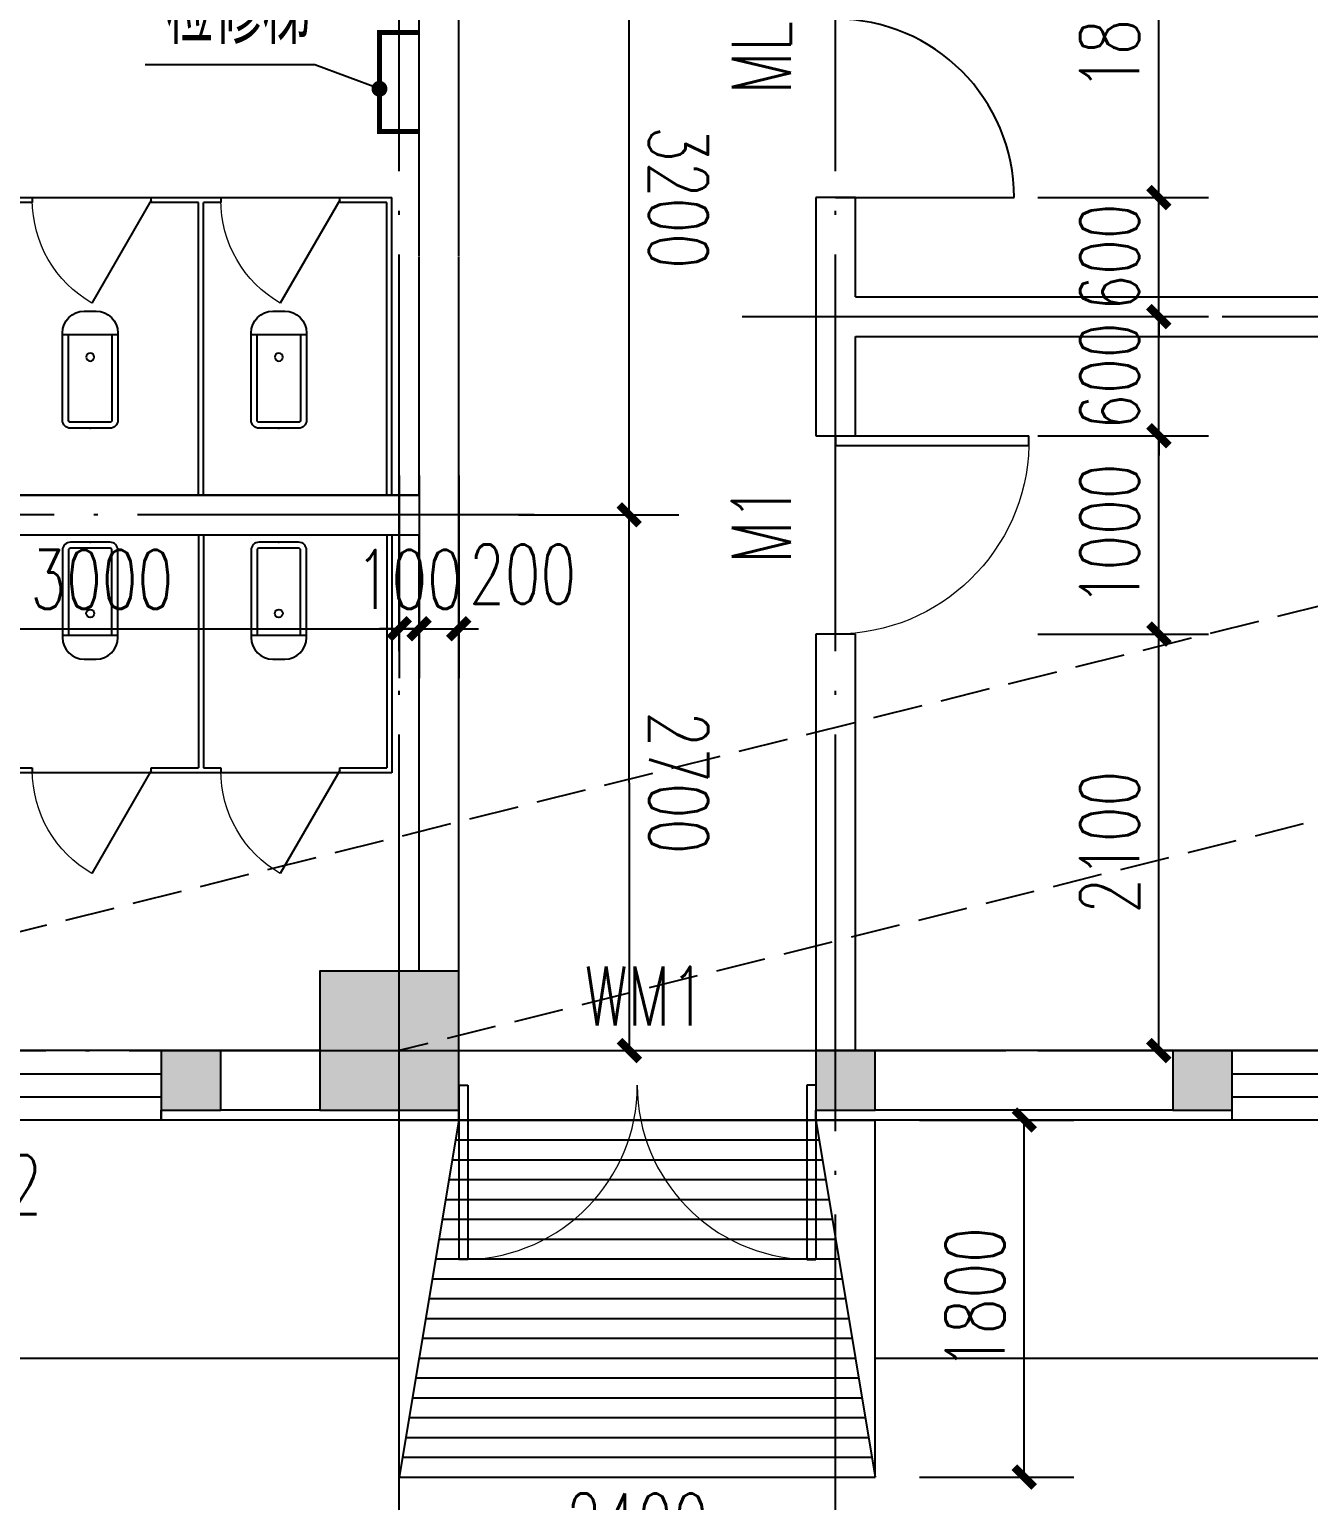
# Model space of a CAD drawing. Extents: x 63793 to 231107, y 20849 to 337643.
# Drawn here: x 186734 to 193184, y 218363 to 225779 of the extents above; entities that cross this region are included whole.
import ezdxf

# ---------------------------------------------------------------- set-up
doc = ezdxf.new("R2010")
doc.units = 0
doc.header["$LTSCALE"] = 1000
doc.header["$MEASUREMENT"] = 0
for name, pattern in [('CONTINOUS', [0]), ('DASH', [0.35, 0.25, -0.1]), ('DOTE', [2.42, 2, -0.2, 0.02, -0.2])]:
    doc.linetypes.add(name, pattern=pattern)
for name, color, linetype in [('COLUMN', 2, 'Continuous'), ('DIM_LEAD', 3, 'Continuous'), ('DOTE', 1, 'DOTE'), ('LATRINE', 6, 'Continuous'), ('LVTRY', 6, 'Continuous'), ('PUB_DIM', 3, 'Continuous'), ('PUB_HATCH', 8, 'Continuous'), ('PUB_TEXT', 7, 'Continuous'), ('SURFACE', 6, 'Continuous'), ('WALL', 2, 'Continuous'), ('WINDOW', 4, 'Continuous'), ('WINDOW_TEXT', 7, 'Continuous'), ('填充', 8, 'Continuous')]:
    doc.layers.add(name, color=color, linetype=linetype)
doc.styles.add('_TCH_DIM', font='SIMPLEX', dxfattribs={"bigfont": 'GBCBIG'})
doc.styles.add('_TCH_DIM_T3', font='SIMPLEX', dxfattribs={"width": 0.705882, "bigfont": 'GBCBIG'})
doc.styles.add('_TCH_WINDOW', font='SIMPLEX', dxfattribs={"height": 3.5, "bigfont": 'GBCBIG'})
doc.dimstyles.new('_TCH_ARCH&&100', dxfattribs={"dimtxt": 297.5, "dimasz": 100, "dimexe": 250, "dimexo": 300, "dimgap": 100, "dimtad": 1, "dimdec": 0, "dimzin": 0, "dimdsep": 46, "dimtxsty": '_TCH_DIM_T3', "dimblk": 'ARCHTICK', "dimcen": 0.09, "dimclrt": 7, "dimazin": 2, "dimtfac": 1, "dimtdec": 0, "dimtix": 1, "dimtmove": 2, "dimatfit": 3, "dimfxl": 0, "dimtolj": 1, "dimtzin": 0, "dimarcsym": 0})

# ---------------------------------------------------------------- blocks, each defined once
blk = doc.blocks.new('$lvtry$00000201')
at = {"layer": 'LATRINE'}
for p, q in [((-139.8, -40, 0), (-139.8, -479.7, 0)), ((-109.8, -40, 0), (-109.8, -469.7, 0)), ((99.8, 0, 0), (-99.8, 0, 0)), ((99.8, -30, 0), (-99.8, -30, 0)), ((109.8, -469.7, 0), (109.8, -40, 0)), ((139.8, -479.7, 0), (139.8, -40, 0)), ((139.8, -469.7, 0), (-139.8, -469.7, 0)), ((-29.8, -589.7, 0), (29.8, -589.7, 0))]:
    blk.add_line(p, q, dxfattribs=at)
blk.add_circle((0, -358.6, 0), 20, dxfattribs=at)
for centre, radius, start, end in [((-99.8, -40, 0), 40, 90, 180), ((-99.8, -40, 0), 10, 90, 180), ((99.8, -40, 0), 40, 0, 90), ((99.8, -40, 0), 10, 0, 90), ((-29.8, -479.7, 0), 110, 180, 270), ((29.8, -479.7, 0), 110, 270, 0)]:
    blk.add_arc(centre, radius, start, end, dxfattribs=at)
blk.add_point((0, 0), dxfattribs=at)
blk = doc.blocks.new('$TCHSYS$APDOOR2D')
blk.add_line((0.5, 0), (0, 0.866))
at = {"lineweight": 13}
blk.add_arc((0.5, 0), 1, 120, 180, dxfattribs=at)
blk = doc.blocks.new('_ArchTick')
at = {"color": 0, "linetype": 'ByBlock', "const_width": 0.4}
blk.add_lwpolyline([(-0.5, -0.5), (0.5, 0.5)], dxfattribs=at)
blk = doc.blocks.new('*D731')
at = {"layer": 'Defpoints', "color": 0, "transparency": 16777216}
for p in [(188599.3, 218481.2), (190999.3, 218481.2), (190999.3, 218000.5)]:
    blk.add_point(p, dxfattribs=at)
at = {"layer": 'PUB_DIM', "color": 0, "lineweight": -2, "transparency": 16777216}
for p, q in [((188599.3, 218181.2), (188599.3, 217750.5)), ((190999.3, 218181.2), (190999.3, 217750.5)), ((188599.3, 218000.5), (190999.3, 218000.5))]:
    blk.add_line(p, q, dxfattribs=at)
at = {"layer": 'PUB_DIM', "color": 0, "lineweight": -2, "transparency": 16777216, "xscale": 100, "yscale": 100, "zscale": 100, "rotation": 180}
blk.add_blockref('_ArchTick', (188599.3, 218000.5), dxfattribs=at)
at = {"layer": 'PUB_DIM', "color": 0, "lineweight": -2, "transparency": 16777216, "xscale": 100, "yscale": 100, "zscale": 100}
blk.add_blockref('_ArchTick', (190999.3, 218000.5), dxfattribs=at)
at = {"layer": 'PUB_DIM', "color": 7, "transparency": 16777216, "insert": (189799.3, 218249.2), "char_height": 297.5, "attachment_point": 5, "style": '_TCH_DIM_T3'}
blk.add_mtext('\\A1;2400', dxfattribs=at)
blk = doc.blocks.new('*D732')
at = {"layer": 'Defpoints', "color": 0, "transparency": 16777216}
for p in [(190923, 220281.2), (191750.8, 220281.2), (190923, 218481.2)]:
    blk.add_point(p, dxfattribs=at)
at = {"layer": 'PUB_DIM', "color": 0, "lineweight": -2, "transparency": 16777216}
for p, q in [((191223, 220281.2), (192000.8, 220281.2)), ((191750.8, 218481.2), (191750.8, 220281.2)), ((191223, 218481.2), (192000.8, 218481.2))]:
    blk.add_line(p, q, dxfattribs=at)
at = {"layer": 'PUB_DIM', "color": 0, "lineweight": -2, "transparency": 16777216, "xscale": 100, "yscale": 100, "zscale": 100}
for p, rotation in [((191750.8, 220281.2), 90), ((191750.8, 218481.2), 270)]:
    blk.add_blockref('_ArchTick', p, dxfattribs=dict(at, rotation=rotation))
at = {"layer": 'PUB_DIM', "color": 7, "transparency": 16777216, "insert": (191502.1, 219381.2), "char_height": 297.5, "attachment_point": 5, "rotation": 90, "style": '_TCH_DIM_T3'}
blk.add_mtext('\\A1;1800', dxfattribs=at)
blk = doc.blocks.new('*D1109')
at = {"layer": 'Defpoints', "color": 0, "transparency": 16777216}
for p in [(191518.8, 222730.9), (192429, 222730.9), (191518.8, 220631.2)]:
    blk.add_point(p, dxfattribs=at)
at = {"layer": 'PUB_DIM', "color": 0, "lineweight": -2, "transparency": 16777216}
for p, q in [((191818.8, 222730.9), (192679, 222730.9)), ((192429, 220631.2), (192429, 222730.9)), ((191818.8, 220631.2), (192679, 220631.2))]:
    blk.add_line(p, q, dxfattribs=at)
at = {"layer": 'PUB_DIM', "color": 0, "lineweight": -2, "transparency": 16777216, "xscale": 100, "yscale": 100, "zscale": 100}
for p, rotation in [((192429, 222730.9), 90), ((192429, 220631.2), 270)]:
    blk.add_blockref('_ArchTick', p, dxfattribs=dict(at, rotation=rotation))
at = {"layer": 'PUB_DIM', "color": 7, "transparency": 16777216, "insert": (192180.3, 221681), "char_height": 297.5, "attachment_point": 5, "rotation": 90, "style": '_TCH_DIM_T3'}
blk.add_mtext('\\A1;2100', dxfattribs=at)
blk = doc.blocks.new('*D1110')
at = {"layer": 'Defpoints', "color": 0, "transparency": 16777216}
for p in [(191518.8, 223730.9), (192429, 223730.9), (191518.8, 222730.9)]:
    blk.add_point(p, dxfattribs=at)
at = {"layer": 'PUB_DIM', "color": 0, "lineweight": -2, "transparency": 16777216}
for p, q in [((191818.8, 223730.9), (192679, 223730.9)), ((192429, 222730.9), (192429, 223730.9)), ((191818.8, 222730.9), (192679, 222730.9))]:
    blk.add_line(p, q, dxfattribs=at)
at = {"layer": 'PUB_DIM', "color": 0, "lineweight": -2, "transparency": 16777216, "xscale": 100, "yscale": 100, "zscale": 100}
for p, rotation in [((192429, 223730.9), 90), ((192429, 222730.9), 270)]:
    blk.add_blockref('_ArchTick', p, dxfattribs=dict(at, rotation=rotation))
at = {"layer": 'PUB_DIM', "color": 7, "transparency": 16777216, "insert": (192180.3, 223230.9), "char_height": 297.5, "attachment_point": 5, "rotation": 90, "style": '_TCH_DIM_T3'}
blk.add_mtext('\\A1;1000', dxfattribs=at)
blk = doc.blocks.new('*D1111')
at = {"layer": 'Defpoints', "color": 0, "transparency": 16777216}
for p in [(191518.8, 224331.2), (192429, 224331.2), (191518.8, 223730.9)]:
    blk.add_point(p, dxfattribs=at)
at = {"layer": 'PUB_DIM', "color": 0, "lineweight": -2, "transparency": 16777216}
for p, q in [((192429, 224331.2), (192429, 224431.2)), ((191818.8, 224331.2), (192679, 224331.2)), ((192429, 223730.9), (192429, 224331.2)), ((191818.8, 223730.9), (192679, 223730.9)), ((192429, 223730.9), (192429, 223630.9))]:
    blk.add_line(p, q, dxfattribs=at)
at = {"layer": 'PUB_DIM', "color": 0, "lineweight": -2, "transparency": 16777216, "xscale": 100, "yscale": 100, "zscale": 100}
for p, rotation in [((192429, 224331.2), 270), ((192429, 223730.9), 90)]:
    blk.add_blockref('_ArchTick', p, dxfattribs=dict(at, rotation=rotation))
at = {"layer": 'PUB_DIM', "color": 7, "transparency": 16777216, "insert": (192180.3, 224031), "char_height": 297.5, "attachment_point": 5, "rotation": 90, "style": '_TCH_DIM_T3'}
blk.add_mtext('\\A1;600', dxfattribs=at)
blk = doc.blocks.new('*D1112')
at = {"layer": 'Defpoints', "color": 0, "transparency": 16777216}
for p in [(191518.8, 224931.2), (192429, 224931.2), (191518.8, 224331.2)]:
    blk.add_point(p, dxfattribs=at)
at = {"layer": 'PUB_DIM', "color": 0, "lineweight": -2, "transparency": 16777216}
for p, q in [((192429, 224931.2), (192429, 225031.2)), ((191818.8, 224931.2), (192679, 224931.2)), ((192429, 224331.2), (192429, 224931.2)), ((191818.8, 224331.2), (192679, 224331.2)), ((192429, 224331.2), (192429, 224231.2))]:
    blk.add_line(p, q, dxfattribs=at)
at = {"layer": 'PUB_DIM', "color": 0, "lineweight": -2, "transparency": 16777216, "xscale": 100, "yscale": 100, "zscale": 100}
for p, rotation in [((192429, 224931.2), 270), ((192429, 224331.2), 90)]:
    blk.add_blockref('_ArchTick', p, dxfattribs=dict(at, rotation=rotation))
at = {"layer": 'PUB_DIM', "color": 7, "transparency": 16777216, "insert": (192180.3, 224631.2), "char_height": 297.5, "attachment_point": 5, "rotation": 90, "style": '_TCH_DIM_T3'}
blk.add_mtext('\\A1;600', dxfattribs=at)
blk = doc.blocks.new('*D1113')
at = {"layer": 'Defpoints', "color": 0, "transparency": 16777216}
for p in [(191518.8, 226731.2), (192429, 226731.2), (191518.8, 224931.2)]:
    blk.add_point(p, dxfattribs=at)
at = {"layer": 'PUB_DIM', "color": 0, "lineweight": -2, "transparency": 16777216}
for p, q in [((191818.8, 226731.2), (192679, 226731.2)), ((192429, 224931.2), (192429, 226731.2)), ((191818.8, 224931.2), (192679, 224931.2))]:
    blk.add_line(p, q, dxfattribs=at)
at = {"layer": 'PUB_DIM', "color": 0, "lineweight": -2, "transparency": 16777216, "xscale": 100, "yscale": 100, "zscale": 100}
for p, rotation in [((192429, 226731.2), 90), ((192429, 224931.2), 270)]:
    blk.add_blockref('_ArchTick', p, dxfattribs=dict(at, rotation=rotation))
at = {"layer": 'PUB_DIM', "color": 7, "transparency": 16777216, "insert": (192180.3, 225831.2), "char_height": 297.5, "attachment_point": 5, "rotation": 90, "style": '_TCH_DIM_T3'}
blk.add_mtext('\\A1;1800', dxfattribs=at)
blk = doc.blocks.new('*D1220')
at = {"layer": 'Defpoints', "color": 0, "transparency": 16777216}
for p in [(185599, 223830.8), (188599.3, 223830.8), (188599.3, 222757.8)]:
    blk.add_point(p, dxfattribs=at)
at = {"layer": 'PUB_DIM', "color": 0, "lineweight": -2, "transparency": 16777216}
for p, q in [((185599, 223530.8), (185599, 222507.8)), ((188599.3, 223530.8), (188599.3, 222507.8)), ((185599, 222757.8), (188599.3, 222757.8))]:
    blk.add_line(p, q, dxfattribs=at)
at = {"layer": 'PUB_DIM', "color": 0, "lineweight": -2, "transparency": 16777216, "xscale": 100, "yscale": 100, "zscale": 100, "rotation": 180}
blk.add_blockref('_ArchTick', (185599, 222757.8), dxfattribs=at)
at = {"layer": 'PUB_DIM', "color": 0, "lineweight": -2, "transparency": 16777216, "xscale": 100, "yscale": 100, "zscale": 100}
blk.add_blockref('_ArchTick', (188599.3, 222757.8), dxfattribs=at)
at = {"layer": 'PUB_DIM', "color": 7, "transparency": 16777216, "insert": (187099.2, 223006.5), "char_height": 297.5, "attachment_point": 5, "style": '_TCH_DIM_T3'}
blk.add_mtext('\\A1;3000', dxfattribs=at)
blk = doc.blocks.new('*D1221')
at = {"layer": 'Defpoints', "color": 0, "transparency": 16777216}
for p in [(188599.3, 223830.8), (188699.3, 223830.8), (188699.3, 222757.8)]:
    blk.add_point(p, dxfattribs=at)
at = {"layer": 'PUB_DIM', "color": 0, "lineweight": -2, "transparency": 16777216}
for p, q in [((188599.3, 223530.8), (188599.3, 222507.8)), ((188699.3, 223530.8), (188699.3, 222507.8)), ((188599.3, 222757.8), (188499.3, 222757.8)), ((188599.3, 222757.8), (188699.3, 222757.8)), ((188699.3, 222757.8), (188799.3, 222757.8))]:
    blk.add_line(p, q, dxfattribs=at)
at = {"layer": 'PUB_DIM', "color": 0, "lineweight": -2, "transparency": 16777216, "xscale": 100, "yscale": 100, "zscale": 100}
blk.add_blockref('_ArchTick', (188599.3, 222757.8), dxfattribs=at)
at = {"layer": 'PUB_DIM', "color": 0, "lineweight": -2, "transparency": 16777216, "xscale": 100, "yscale": 100, "zscale": 100, "rotation": 180}
blk.add_blockref('_ArchTick', (188699.3, 222757.8), dxfattribs=at)
at = {"layer": 'PUB_DIM', "color": 7, "transparency": 16777216, "insert": (188649.3, 223006.5), "char_height": 297.5, "attachment_point": 5, "style": '_TCH_DIM_T3'}
blk.add_mtext('\\A1;100', dxfattribs=at)
blk = doc.blocks.new('*D1222')
at = {"layer": 'Defpoints', "color": 0, "transparency": 16777216}
for p in [(188699.3, 223830.8), (188899.3, 223830.8), (188899.3, 222757.8)]:
    blk.add_point(p, dxfattribs=at)
at = {"layer": 'PUB_DIM', "color": 0, "lineweight": -2, "transparency": 16777216}
for p, q in [((188699.3, 223530.8), (188699.3, 222507.8)), ((188899.3, 223530.8), (188899.3, 222507.8)), ((188699.3, 222757.8), (188599.3, 222757.8)), ((188699.3, 222757.8), (188899.3, 222757.8)), ((188899.3, 222757.8), (188999.3, 222757.8))]:
    blk.add_line(p, q, dxfattribs=at)
at = {"layer": 'PUB_DIM', "color": 0, "lineweight": -2, "transparency": 16777216, "xscale": 100, "yscale": 100, "zscale": 100}
blk.add_blockref('_ArchTick', (188699.3, 222757.8), dxfattribs=at)
at = {"layer": 'PUB_DIM', "color": 0, "lineweight": -2, "transparency": 16777216, "xscale": 100, "yscale": 100, "zscale": 100, "rotation": 180}
blk.add_blockref('_ArchTick', (188899.3, 222757.8), dxfattribs=at)
at = {"layer": 'PUB_DIM', "color": 7, "transparency": 16777216, "insert": (189221.2, 223032.8), "char_height": 297.5, "attachment_point": 5, "style": '_TCH_DIM_T3'}
blk.add_mtext('\\A1;200', dxfattribs=at)
blk = doc.blocks.new('*D1223')
at = {"layer": 'Defpoints', "color": 0, "transparency": 16777216}
for p in [(188900.5, 223331.2), (189758.6, 223331.4), (188901.4, 220631.2)]:
    blk.add_point(p, dxfattribs=at)
at = {"layer": 'PUB_DIM', "color": 0, "lineweight": -2, "transparency": 16777216}
for p, q in [((189200.5, 223331.3), (190008.6, 223331.5)), ((189759.5, 220631.4), (189758.6, 223331.4)), ((189201.4, 220631.3), (190009.5, 220631.5))]:
    blk.add_line(p, q, dxfattribs=at)
at = {"layer": 'PUB_DIM', "color": 0, "lineweight": -2, "transparency": 16777216, "xscale": 100, "yscale": 100, "zscale": 100}
for p, rotation in [((189758.6, 223331.4), 90.0191905754561), ((189759.5, 220631.4), 270.0191905754561)]:
    blk.add_blockref('_ArchTick', p, dxfattribs=dict(at, rotation=rotation))
at = {"layer": 'PUB_DIM', "color": 7, "transparency": 16777216, "insert": (190007.8, 221981.5), "char_height": 297.5, "attachment_point": 5, "rotation": 270.01919, "style": '_TCH_DIM_T3'}
blk.add_mtext('\\A1;2700', dxfattribs=at)
blk = doc.blocks.new('*D1224')
at = {"layer": 'Defpoints', "color": 0, "transparency": 16777216}
for p in [(188899.5, 226531.2), (189757.5, 226531.4), (188900.5, 223331.2)]:
    blk.add_point(p, dxfattribs=at)
at = {"layer": 'PUB_DIM', "color": 0, "lineweight": -2, "transparency": 16777216}
for p, q in [((189199.5, 226531.3), (190007.5, 226531.5)), ((189758.6, 223331.4), (189757.5, 226531.4)), ((189200.5, 223331.3), (190008.6, 223331.5))]:
    blk.add_line(p, q, dxfattribs=at)
at = {"layer": 'PUB_DIM', "color": 0, "lineweight": -2, "transparency": 16777216, "xscale": 100, "yscale": 100, "zscale": 100}
for p, rotation in [((189757.5, 226531.4), 90.01919057545578), ((189758.6, 223331.4), 270.0191905754558)]:
    blk.add_blockref('_ArchTick', p, dxfattribs=dict(at, rotation=rotation))
at = {"layer": 'PUB_DIM', "color": 7, "transparency": 16777216, "insert": (190006.8, 224931.5), "char_height": 297.5, "attachment_point": 5, "rotation": 270.01919, "style": '_TCH_DIM_T3'}
blk.add_mtext('\\A1;3200', dxfattribs=at)
blk = doc.blocks.new('_FZH')
blk.add_lwpolyline([(-0.5, -0.5), (0.5, -0.5), (0.5, 0.5), (-0.5, 0.5)], close=True)
at = {"layer": 'PUB_HATCH'}
blk.add_solid([(-0.5, -0.5), (0.5, -0.5), (-0.5, 0.5), (0.5, 0.5)], dxfattribs=at)
blk = doc.blocks.new('$WINLIB2D$00000001')
for p, q in [((-0.5, 0.5), (0.5, 0.5)), ((-0.5, 0.5), (-0.5, -0.5)), ((0.5, -0.5), (0.5, 0.5)), ((0.5, 0.1667), (-0.5, 0.1667)), ((0.5, -0.1667), (-0.5, -0.1667)), ((-0.5, -0.5), (0.5, -0.5))]:
    blk.add_line(p, q)
blk = doc.blocks.new('$DorLib2D$00000002')
for p, q in [((-0.5, 0), (-0.5, 0.4875)), ((-0.475, 0.4875), (-0.5, 0.4875)), ((-0.475, 0), (-0.475, 0.4875)), ((0.475, 0), (0.475, 0.4875)), ((0.475, 0.4875), (0.5, 0.4875)), ((0.5, 0), (0.5, 0.4875)), ((-0.5, 0), (-0.475, 0)), ((0.5, 0), (0.475, 0))]:
    blk.add_line(p, q)
at = {"lineweight": 13}
for centre, start, end in [((-0.4875, 0), 0, 88.5307), ((0.4875, 0), 91.4693, 180)]:
    blk.add_arc(centre, 0.4875, start, end, dxfattribs=at)
blk = doc.blocks.new('$DorLib2D$00000001')
for p, q in [((0.45, 0.975), (0.5, 0.975)), ((0.45, 0), (0.45, 0.975)), ((0.5, 0), (0.5, 0.975)), ((0.5, 0), (0.45, 0))]:
    blk.add_line(p, q)
at = {"lineweight": 13}
blk.add_arc((0.475, 0), 0.975, 91.46928, 180, dxfattribs=at)

msp = doc.modelspace()

# ---------------------------------------------------------------- linework, layer by layer
at = {"color": 9}
for p, q in [((188599.3, 218481.2), (188599.3, 220281.2)), ((188599.3, 220281.2), (190999.3, 220281.2)), ((188899.3, 220281.2), (188599.3, 218481.2)), ((190699.3, 220281.2), (190999.3, 218481.2)), ((190999.3, 218481.2), (190999.3, 220281.2)), ((188882.6, 220181.2), (190715.9, 220181.2)), ((188865.9, 220081.2), (190732.6, 220081.2)), ((188849.3, 219981.2), (190749.3, 219981.2)), ((188832.6, 219881.2), (190765.9, 219881.2)), ((188815.9, 219781.2), (190782.6, 219781.2)), ((188799.3, 219681.2), (190799.3, 219681.2)), ((188782.6, 219581.2), (190815.9, 219581.2)), ((188765.9, 219481.2), (190832.6, 219481.2)), ((188749.3, 219381.2), (190849.3, 219381.2)), ((188732.6, 219281.2), (190865.9, 219281.2)), ((188715.9, 219181.2), (190882.6, 219181.2)), ((188699.3, 219081.2), (190899.3, 219081.2)), ((188682.6, 218981.2), (190915.9, 218981.2)), ((188665.9, 218881.2), (190932.6, 218881.2)), ((188649.3, 218781.2), (190949.3, 218781.2)), ((188632.6, 218681.2), (190965.9, 218681.2)), ((188615.9, 218581.2), (190982.6, 218581.2)), ((188599.3, 218481.2), (190999.3, 218481.2))]:
    msp.add_line(p, q, dxfattribs=at)
at = {"ltscale": 50, "const_width": 25}
msp.add_lwpolyline([(188699.3, 225763.8), (188499.3, 225763.8), (188499.3, 225263.8), (188699.3, 225263.8)], dxfattribs=at)
for points in [[(177799.3, 219081), (188599.3, 219081)], [(190999.3, 219081), (196399.3, 219081)]]:
    msp.add_lwpolyline(points)
at = {"layer": 'DIM_LEAD'}
for p, q in [((188173.8, 225599.6), (187317, 225599.6)), ((188499.3, 225479.5), (188173.8, 225599.6))]:
    msp.add_line(p, q, dxfattribs=at)
at = {"layer": 'DIM_LEAD', "const_width": 40}
msp.add_lwpolyline([(188518, 225472.6, 1), (188480.5, 225486.4, 1)], format="xyb", close=True, dxfattribs=at)
at = {"layer": 'DOTE'}
for p, q in [((188599.3, 217804.9), (188599.3, 243987.7)), ((190799.3, 217804.9), (190799.3, 243716.4)), ((190327.9, 224331.2), (196399.3, 224331.2)), ((189278.9, 223331.2), (185340.6, 223331.2)), ((138837, 220631.2), (206199.3, 220631.2))]:
    msp.add_line(p, q, dxfattribs=at)
at = {"layer": 'LATRINE', "linetype": 'CONTINOUS'}
for p, q in [((185699.3, 224931.2), (188561.8, 224931.2)), ((186748.9, 224931.2), (186748.9, 224906.2)), ((187348.9, 224906.2), (187348.9, 224931.2)), ((187698.9, 224931.2), (187698.9, 224906.2)), ((188298.9, 224906.2), (188298.9, 224931.2)), ((188561.8, 223431.2), (188561.8, 224931.2)), ((186748.9, 224906.2), (186661.8, 224906.2)), ((187586.8, 224906.2), (187348.9, 224906.2)), ((187586.8, 223431.2), (187586.8, 224906.2)), ((187611.8, 223431.2), (187611.8, 224906.2)), ((187698.9, 224906.2), (187611.8, 224906.2)), ((188536.8, 224906.2), (188298.9, 224906.2)), ((188536.8, 223431.2), (188536.8, 224906.2)), ((187611.8, 223431.2), (187586.8, 223431.2)), ((187586.8, 223431.2), (187611.8, 223431.2)), ((188561.8, 223431.2), (188536.8, 223431.2)), ((188536.8, 223431.2), (188561.8, 223431.2)), ((187586.8, 223231.2), (187586.8, 222056.2)), ((187611.8, 223231.2), (187611.8, 222056.2)), ((188536.8, 223231.2), (188536.8, 222056.2)), ((188561.8, 223231.2), (188561.8, 222031.2)), ((188561.8, 222031.2), (185699.3, 222031.2)), ((186661.8, 222056.2), (186748.9, 222056.2)), ((186748.9, 222056.2), (186748.9, 222031.2)), ((187348.9, 222031.2), (187348.9, 222056.2)), ((187348.9, 222056.2), (187586.8, 222056.2)), ((187611.8, 222056.2), (187698.9, 222056.2)), ((187698.9, 222056.2), (187698.9, 222031.2)), ((188298.9, 222031.2), (188298.9, 222056.2)), ((188298.9, 222056.2), (188536.8, 222056.2))]:
    msp.add_line(p, q, dxfattribs=at)
at = {"layer": 'SURFACE'}
for p, q in [((187399.3, 220281.2), (187399.3, 220331.2)), ((188899.3, 220281.2), (188899.3, 220331.2)), ((190699.3, 220281.2), (190699.3, 220331.2)), ((192799.3, 220281.2), (192799.3, 220331.2)), ((187549.3, 220281.2), (187399.3, 220281.2)), ((188599.3, 220281.2), (187549.3, 220281.2)), ((188899.3, 220281.2), (188599.3, 220281.2)), ((190799.3, 220281.2), (190699.3, 220281.2)), ((192649.3, 220281.2), (190799.3, 220281.2)), ((192799.3, 220281.2), (192649.3, 220281.2))]:
    msp.add_line(p, q, dxfattribs=at)
at = {"layer": 'WALL'}
for p, q in [((188899.3, 224634.9), (188899.3, 226531.2)), ((188699.3, 224634.9), (188699.3, 226431.2)), ((190899.3, 224931.2), (190699.3, 224931.2)), ((190699.3, 224931.2), (190699.3, 224331.2)), ((190899.3, 224431.2), (190899.3, 224931.2)), ((188699.3, 223431.2), (188699.3, 224631.2)), ((188899.3, 223331.2), (188899.3, 224631.2)), ((190899.3, 224431.2), (196099.3, 224431.2)), ((190699.3, 224331.2), (190699.3, 223730.9)), ((190899.3, 224231.2), (196099.3, 224231.2)), ((190899.3, 223730.9), (190899.3, 224231.2)), ((190699.3, 223730.9), (190899.3, 223730.9)), ((185699, 223431.2), (188699.3, 223431.2)), ((188699.3, 223431.2), (185699.3, 223431.2)), ((188899.3, 221031.2), (188899.3, 223331.2)), ((185699, 223231.2), (188699.3, 223231.2)), ((188699.3, 221031.2), (188699.3, 223231.2)), ((190899.3, 222730.9), (190699.3, 222730.9)), ((190699.3, 222730.9), (190699.3, 220631.2)), ((190899.3, 220631.2), (190899.3, 222730.9)), ((188199.3, 220631.2), (187699.3, 220631.2)), ((192499.3, 220631.2), (190999.3, 220631.2)), ((188199.3, 220331.2), (187699.3, 220331.2)), ((192499.3, 220331.2), (190999.3, 220331.2))]:
    msp.add_line(p, q, dxfattribs=at)
at = {"layer": 'WINDOW'}
for p, q in [((190799.3, 224931.2), (191699.3, 224931.2)), ((190699.3, 220281.2), (188899.3, 220281.2))]:
    msp.add_line(p, q, dxfattribs=at)
msp.add_arc((190799.3, 224931.2), 900, 0, 90, dxfattribs=at)
at = {"layer": '填充', "color": 8, "linetype": 'DASH'}
for points in [[(217714.2, 229006.3), (184299.3, 220631.2)], [(222014.2, 229006.3), (188599.3, 220631.2)]]:
    msp.add_lwpolyline(points, dxfattribs=at)

# ---------------------------------------------------------------- block references
at = {"layer": 'COLUMN'}
for p, xscale, yscale, zscale in [((188549.3, 220681.2), 699.9999999997672, 700.0015258787898, 700.0015258787898), ((190849.3, 220481.2), 300, 300, 300), ((192649.3, 220481.2), 300, 300, 300)]:
    msp.add_blockref('_FZH', p, dxfattribs=dict(at, xscale=xscale, yscale=yscale, zscale=zscale))
at = {"layer": 'COLUMN', "xscale": 300, "yscale": 300, "zscale": 300, "rotation": 90}
msp.add_blockref('_FZH', (187549.3, 220481.2), dxfattribs=at)
at = {"layer": 'LATRINE', "linetype": 'CONTINOUS', "zscale": 25}
for p, xscale, yscale, rotation in [((187048.9, 224918.7), -600, 600, 179.9999995279454), ((187048.9, 224918.7), -600, 600, 179.9999995279454), ((187998.9, 224918.7), -600, 600, 179.9999995242436), ((187048.9, 222043.7), 600, -600, 359.9999995279287), ((187998.9, 222043.7), 600, -600, 359.9999995242435)]:
    msp.add_blockref('$TCHSYS$APDOOR2D', p, dxfattribs=dict(at, xscale=xscale, yscale=yscale, rotation=rotation))
at = {"layer": 'LVTRY', "linetype": 'CONTINOUS', "xscale": -1, "rotation": 180}
for p in [(187040.8, 223768.7, -32), (187040.8, 223768.7, -32), (187991.6, 223768.7, -32)]:
    msp.add_blockref('$lvtry$00000201', p, dxfattribs=at)
at = {"layer": 'LVTRY', "linetype": 'CONTINOUS', "xscale": -1, "yscale": -1, "rotation": 180}
for p in [(187040.8, 223193.7, -32), (187040.8, 223193.7, -32), (187991.6, 223193.7, -32)]:
    msp.add_blockref('$lvtry$00000201', p, dxfattribs=at)
at = {"layer": 'WINDOW'}
ref = msp.add_blockref('$DorLib2D$00000001', (190799.3, 223230.9), dxfattribs=dict(at, xscale=1000, yscale=-1000, zscale=1000, rotation=89.99999999999959))
ref.add_attrib('A', 'M1', (190573, 223085.9), dxfattribs={"layer": 'WINDOW_TEXT', "height": 297.5, "rotation": 90, "style": '_TCH_WINDOW', "width": 0.705882})
ref = msp.add_blockref('$DorLib2D$00000002', (189799.3, 220456.2), dxfattribs=dict(at, xscale=1800, yscale=1800, zscale=1800, rotation=180))
ref.add_attrib('A', 'WM1', (189534.3, 220757.4), dxfattribs={"layer": 'WINDOW_TEXT', "height": 297.5, "style": '_TCH_WINDOW', "width": 0.705882})
ref = msp.add_blockref('$WINLIB2D$00000001', (186499.3, 220456.2), dxfattribs=dict(at, xscale=1800, yscale=-350, zscale=1800, rotation=180))
ref.add_attrib('A', 'C-2', (186194.3, 219807.4), dxfattribs={"layer": 'WINDOW_TEXT', "height": 297.5, "style": '_TCH_WINDOW', "width": 0.705882})
ref = msp.add_blockref('$WINLIB2D$00000001', (193699.3, 220456.2), dxfattribs=dict(at, xscale=1800, yscale=-350, zscale=1800, rotation=180))
ref.add_attrib('A', 'C-1', (193439.3, 219807.4), dxfattribs={"layer": 'WINDOW_TEXT', "height": 297.5, "style": '_TCH_WINDOW', "width": 0.705882})

# ---------------------------------------------------------------- texts
at = {"layer": 'PUB_TEXT', "style": '_TCH_DIM'}
msp.add_text('检修梯', height=337.59, dxfattribs=at).set_placement((187422, 225704.6))
at = {"layer": 'WINDOW_TEXT', "style": '_TCH_WINDOW', "width": 0.705882}
msp.add_text('MLC2', height=297.5, rotation=90, dxfattribs=at).set_placement((190573, 225451.2))

# ---------------------------------------------------------------- dimensions: what is measured, and where the dimension line sits
at = {"layer": 'PUB_DIM'}
for p1, p2, distance, text, picture, middle in [((191518.8, 224931.2), (191518.8, 226731.2), -910.3, '1800', '*D1113', (192180.3, 225831.2)), ((188900.5, 223331.2), (188899.5, 226531.2), -858, '3200', '*D1224', (190006.8, 224931.5)), ((191518.8, 224331.2), (191518.8, 224931.2), -910.3, '600', '*D1112', (192180.3, 224631.2)), ((191518.8, 223730.9), (191518.8, 224331.2), -910.3, '600', '*D1111', (192180.3, 224031)), ((185599, 223830.8), (188599.3, 223830.8), -1073, '3000', '*D1220', (187099.2, 223006.5)), ((188599.3, 223830.8), (188699.3, 223830.8), -1073, '100', '*D1221', (188649.3, 223006.5)), ((191518.8, 222730.9), (191518.8, 223730.9), -910.3, '1000', '*D1110', (192180.3, 223230.9)), ((188901.4, 220631.2), (188900.5, 223331.2), -858, '2700', '*D1223', (190007.8, 221981.5)), ((191518.8, 220631.2), (191518.8, 222730.9), -910.3, '2100', '*D1109', (192180.3, 221681)), ((190923, 218481.2), (190923, 220281.2), -827.8, '1800', '*D732', (191502.1, 219381.2)), ((188599.3, 218481.2), (190999.3, 218481.2), -480.7, '2400', '*D731', (189799.3, 218249.2))]:
    dim = msp.add_aligned_dim(p1=p1, p2=p2, distance=distance, text=text, dimstyle='_TCH_ARCH&&100', dxfattribs=at)
    dim.commit()
    dim.dimension.update_dxf_attribs({"geometry": picture, "text_midpoint": middle})
dim = msp.add_linear_dim(base=(188899.3, 222757.8), p1=(188699.3, 223830.8), p2=(188899.3, 223830.8), angle=0, text='200', dimstyle='_TCH_ARCH&&100', dxfattribs=at)
dim.commit()
dim.dimension.update_dxf_attribs({"geometry": '*D1222', "text_midpoint": (189221.2, 223032.8), "dimtype": 129})

doc.saveas('drawing.dxf')
